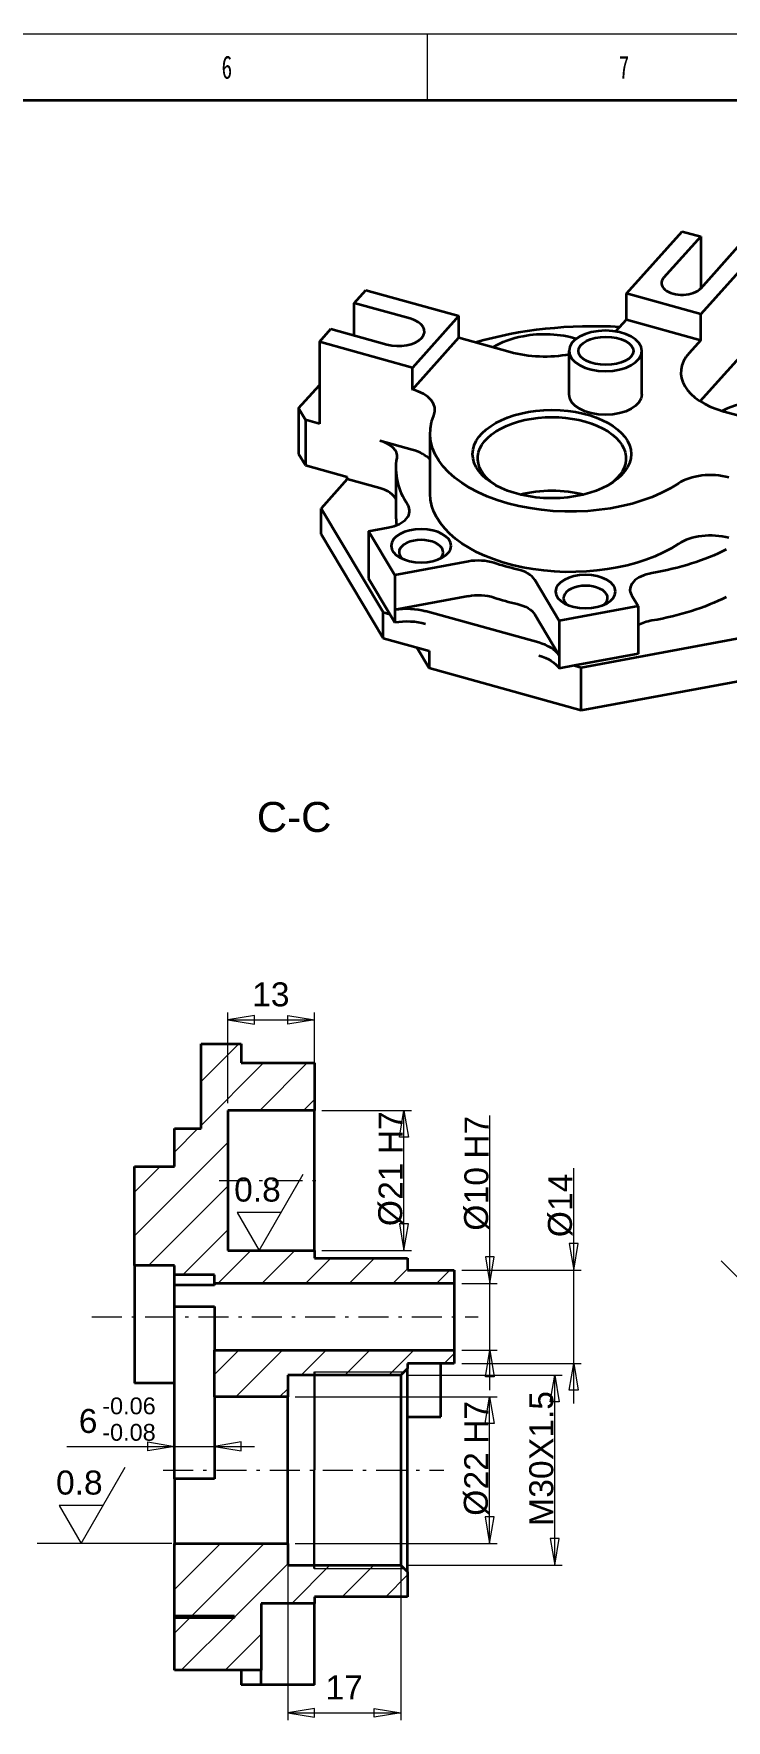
# Model space of a CAD drawing. Header units: millimetres. Extents: x 813 to 1409, y -199 to 222.
# Drawn here: x 1111.9 to 1215.8, y -30.8 to 222.2 of the extents above; entities that cross this region are included whole.
import ezdxf

# ---------------------------------------------------------------- set-up
doc = ezdxf.new("R2010")
doc.units = ezdxf.units.MM
doc.linetypes.add('CENTER', pattern=[8, 4.5, -1.5, 0.5, -1.5])
doc.linetypes.add('SOLID', pattern=[0])
doc.layers.add('EB0', color=7, linetype='Continuous', lineweight=35)
doc.styles.add('Arial', font='ARIAL.TTF', dxfattribs={"height": 0.2})
doc.styles.add('UserTxtStyle2', font='SimSun.ttf', dxfattribs={"width": 0.667})

msp = doc.modelspace()

# ---------------------------------------------------------------- linework, layer by layer
at = {"linetype": 'SOLID', "lineweight": 35}
for p, q in [((1200.84, 183.25, 5.84), (1209.21, 192.57, -8.07)), ((1209.21, 192.57, -8.07), (1212, 191.8, -6.91)), ((1212, 191.8, -6.91), (1206.42, 185.58, 2.36)), ((1212, 191.8, -6.91), (1212, 184.02, -12.12)), ((1212, 184.02, 4.68), (1217.58, 190.24, -4.59)), ((1220.37, 189.46, -3.43), (1212, 180.14, 10.47)), ((1160.02, 181.82, 6.56), (1161.77, 183.76, 3.66)), ((1161.77, 183.76, 3.66), (1175.72, 179.88, 9.46)), ((1212, 180.14, 10.47), (1200.84, 183.25, 5.84)), ((1200.84, 179.36, 3.23), (1200.84, 183.25, 5.84)), ((1160.02, 176.96, 3.3), (1160.02, 181.82, 6.56)), ((1168.4, 179.49, 10.04), (1160.02, 181.82, 6.56)), ((1175.72, 179.88, 9.46), (1168.74, 172.1, 21.05)), ((1175.72, 176.64, 7.29), (1175.72, 179.88, 9.46)), ((1212, 176.25, 7.87), (1212, 180.14, 10.47)), ((1154.79, 175.99, 15.25), (1156.53, 177.93, 12.36)), ((1156.53, 177.93, 12.36), (1164.91, 175.6, 15.83)), ((1199.26, 177.6, 5.85), (1200.84, 179.36, 3.23)), ((1200.84, 179.36, 3.23), (1212, 176.25, 7.87)), ((1168.74, 172.1, 21.05), (1154.79, 175.99, 15.25)), ((1154.79, 175.99, 15.25), (1154.79, 163.68, 7)), ((1168.74, 168.87, 18.87), (1175.72, 176.64, 7.29)), ((1175.72, 176.64, 7.29), (1183.39, 174.5, 10.47)), ((1212, 176.25, 7.87), (1210.25, 174.31, 10.76)), ((1211.92, 167.1, 1.91), (1220.09, 176.19, -11.65)), ((1168.74, 168.87, 18.87), (1168.74, 172.1, 21.05)), ((1151.65, 166.02, 3.52), (1154.79, 169.51, -1.69)), ((1168.69, 168.88, 18.85), (1168.74, 168.87, 18.87)), ((1152.7, 164.27, 6.13), (1151.65, 166.02, 3.52)), ((1151.65, 166.02, 3.52), (1151.65, 159.21, -1.04)), ((1215.49, 165.56, 23.8), (1220.84, 164.07, 26.02)), ((1152.7, 164.27, 6.13), (1152.7, 157.47, 1.56)), ((1154.79, 163.68, 7), (1152.7, 164.27, 6.13)), ((1171.4, 153.19, 22.64), (1171.4, 162.26, 28.72)), ((1168.69, 159.81, 12.77), (1163.87, 161.16, 10.77)), ((1151.65, 159.21, -1.04), (1152.7, 157.47, 1.56)), ((1152.7, 157.47, 1.56), (1158.98, 155.72, 4.17)), ((1166.31, 149.95, 12.07), (1166.31, 157.08, 16.85)), ((1158.98, 155.39, 3.95), (1155.04, 151, 10.5)), ((1158.98, 155.39, 3.95), (1158.98, 155.72, 4.17)), ((1163.87, 154.03, 5.99), (1158.98, 155.39, 3.95)), ((1155.04, 147.12, 7.89), (1155.04, 151, 10.5)), ((1155.04, 151, 10.5), (1164.35, 135.43, 33.71)), ((1155.04, 147.12, 7.89), (1164.35, 131.55, 31.1)), ((1162.16, 147.6, 30.98), (1165.13, 148.15, 30.16)), ((1166.11, 141, 40.81), (1162.16, 147.6, 30.98)), ((1162.16, 147.6, 30.98), (1162.16, 140.47, 26.2)), ((1177.14, 143.05, 37.76), (1166.11, 141, 40.81)), ((1165.34, 135.16, 34.12), (1162.16, 140.47, 26.2)), ((1166.11, 141, 40.81), (1166.11, 135.82, 37.34)), ((1190.77, 134.13, 51.05), (1187.1, 140.28, 41.89)), ((1166.11, 135.82, 37.34), (1177.14, 137.87, 34.28)), ((1201.62, 137.98, 45.31), (1202.61, 136.33, 47.78)), ((1164.35, 135.43, 33.71), (1165.34, 135.16, 34.12)), ((1164.35, 131.55, 31.1), (1164.35, 135.43, 33.71)), ((1166.11, 133.87, 36.03), (1165.34, 135.16, 34.12)), ((1166.11, 135.82, 37.34), (1166.11, 133.87, 36.03)), ((1187.69, 130.88, 44.7), (1170.72, 135.6, 37.66)), ((1187.1, 135.09, 38.42), (1190.77, 128.95, 47.58)), ((1202.61, 136.33, 47.78), (1190.77, 134.13, 51.05)), ((1190.77, 134.13, 51.05), (1190.77, 128.95, 47.58)), ((1202.61, 136.33, 47.78), (1202.61, 129.2, 43)), ((1194.07, 127.16, 46.04), (1222.01, 132.35, 38.31)), ((1164.35, 131.55, 31.1), (1171.26, 129.62, 33.97)), ((1171.26, 127.03, 32.23), (1169.4, 130.14, 27.59)), ((1171.26, 129.62, 33.97), (1171.26, 127.03, 32.23)), ((1202.61, 129.2, 43), (1193.08, 127.43, 45.63)), ((1194.07, 120.68, 41.7), (1171.26, 127.03, 32.23)), ((1190.77, 128.95, 47.58), (1190.77, 127, 46.27)), ((1193.08, 127.43, 45.63), (1190.77, 127, 46.27)), ((1193.08, 127.43, 45.63), (1194.07, 127.16, 46.04)), ((1194.07, 120.68, 41.7), (1194.07, 127.16, 46.04)), ((1222.01, 125.87, 33.96), (1194.07, 120.68, 41.7)), ((1137.03, 57.96, 6.61), (1137.03, 70.68, 6.61)), ((1137.03, 70.68, 6.61), (1143.03, 70.68, 6.61)), ((1143.03, 70.68, 6.61), (1143.03, 67.81, 6.61)), ((1143.03, 67.81, 6.61), (1154.03, 67.81, 6.61)), ((1154.03, 67.81, 6.61), (1154.03, 60.68, 6.61)), ((1141.03, 60.68, 6.61), (1141.03, 39.68, 6.61)), ((1154.03, 60.68, 6.61), (1141.03, 60.68, 6.61)), ((1133.03, 57.96, 6.61), (1137.03, 57.96, 6.61)), ((1133.03, 52.3, 6.61), (1133.03, 57.96, 6.61)), ((1127.03, 52.3, 6.61), (1133.03, 52.3, 6.61)), ((1127.03, 38.53, 6.61), (1127.03, 52.3, 6.61)), ((1127.03, 37.45, 29.94), (1127.03, 38.53, 29.94)), ((1141.03, 39.68, 6.61), (1154.03, 39.68, 6.61)), ((1154.03, 39.68, 6.61), (1154.03, 38.53, 6.61)), ((1154.03, 38.53, 29.94), (1168.03, 38.53, 29.94)), ((1168.03, 38.53, 29.94), (1168.03, 36.72, 29.94)), ((1127.03, 37.45, 29.94), (1127.03, 19.77, 12.26)), ((1133.03, 37.45, 29.94), (1127.03, 37.45, 29.94)), ((1133.03, 36.04, 29.94), (1133.03, 37.45, 29.94)), ((1133.03, 34.47, 28.38), (1133.03, 36.04, 29.94)), ((1139.03, 36.04, 29.94), (1133.03, 36.04, 29.94)), ((1139.03, 34.72, 29.94), (1139.03, 36.04, 29.94)), ((1168.03, 36.72, 29.94), (1175.03, 36.72, 29.94)), ((1175.03, 36.72, 29.94), (1175.03, 34.72, 29.94)), ((1139.03, 34.47, 28.38), (1133.03, 34.47, 28.38)), ((1175.03, 34.72, 29.94), (1139.03, 34.72, 29.94)), ((1133.03, 19.07, 12.97), (1133.03, 31.29, 25.19)), ((1133.03, 31.29, 25.19), (1139.03, 31.29, 25.19)), ((1139.03, 24.72, 29.94), (1175.03, 24.72, 29.94)), ((1139.03, 17.72, 29.94), (1139.03, 24.72, 29.94)), ((1175.03, 24.72, 29.94), (1175.03, 22.72, 29.94)), ((1150.03, 20.97, 29.94), (1150.03, 17.72, 29.94)), ((1167.03, 20.97, 29.94), (1150.03, 20.97, 29.94)), ((1168.03, 21.97, 29.94), (1167.03, 20.97, 29.94)), ((1175.03, 22.72, 29.94), (1168.03, 22.72, 29.94)), ((1168.03, 22.72, 29.94), (1168.03, 21.97, 29.94)), ((1173.03, 14.72, -4.06), (1173.03, 22.72, -4.06)), ((1133.03, 19.77, 12.26), (1127.03, 19.77, 12.26)), ((1150.03, 17.72, 29.94), (1139.03, 17.72, 29.94)), ((1168.03, 14.72, -4.06), (1173.03, 14.72, -4.06)), ((1139.03, 5.42, 19.02), (1133.03, 5.42, 19.02)), ((1133.03, -4.28, 29.94), (1150.03, -4.28, 29.94)), ((1133.03, -15.2, 29.94), (1133.03, -4.28, 29.94)), ((1150.03, -4.28, 29.94), (1150.03, -7.53, 29.94)), ((1150.03, -7.53, 29.94), (1167.03, -7.53, 29.94)), ((1167.03, -7.53, 29.94), (1168.03, -8.53, 29.94)), ((1168.03, -8.53, 29.94), (1168.03, -12.28, 29.94)), ((1168.03, -12.28, 29.94), (1154.03, -12.28, 29.94)), ((1154.03, -12.28, 29.94), (1154.03, -13.28, 29.94)), ((1146.03, -13.28, 29.94), (1146.03, -23.28, 29.94)), ((1154.03, -13.28, 29.94), (1146.03, -13.28, 29.94)), ((1154.03, -25.48, 12.26), (1154.03, -14.94, 22.81)), ((1133.03, -15.36, 3.55), (1133.03, -15.2, 3.4)), ((1142.03, -15.2, 29.94), (1133.03, -15.2, 29.94)), ((1133.03, -15.36, 29.94), (1142.03, -15.36, 29.94)), ((1133.03, -23.28, 29.94), (1133.03, -15.36, 29.94)), ((1142.03, -15.36, 29.94), (1142.03, -15.2, 29.94)), ((1146.03, -23.28, 29.94), (1133.03, -23.28, 29.94)), ((1146.03, -25.48, 12.26), (1143.03, -25.48, 12.26)), ((1154.03, -25.48, 12.26), (1146.03, -25.48, 12.26))]:
    msp.add_line(p, q, dxfattribs=at)
at = {"lineweight": 35}
for p, q in [((1192.24, 168.09, 20.03), (1192.24, 174.64, 20.03)), ((1203.16, 168.09, 20.03), (1203.16, 174.64, 20.03))]:
    msp.add_line(p, q, dxfattribs=at)
at = {"linetype": 'CENTER', "lineweight": 9}
for p, q in [((1139.73, 50.18), (1155.33, 50.18)), ((1120.66, 29.72), (1178.63, 29.72)), ((1131.33, 6.72), (1173.48, 6.72))]:
    msp.add_line(p, q, dxfattribs=at)
at = {"linetype": 'SOLID', "lineweight": 9}
for points in [[(1141.03, 61.8), (1141.03, 75.4)], [(1145.03, 74.95), (1141.03, 74.28)], [(1141.03, 74.28), (1154.03, 74.28)], [(1141.03, 74.28), (1145.03, 73.62)], [(1145.03, 73.62), (1145.03, 74.95)], [(1150.03, 74.95), (1154.03, 74.28)], [(1150.03, 73.62), (1150.03, 74.95)], [(1154.03, 74.28), (1150.03, 73.62)], [(1154.03, 61.8), (1154.03, 75.4)], [(1137.03, 65.01), (1142.71, 70.68)], [(1146.4, 67.81), (1137.03, 58.44)], [(1145.83, 60.68), (1152.96, 67.81)], [(1154.03, 62.32), (1152.39, 60.68)], [(1155.15, 60.68), (1168.6, 60.68)], [(1166.81, 56.68), (1167.48, 60.68)], [(1167.48, 39.68), (1167.48, 60.68)], [(1167.48, 60.68), (1168.14, 56.68)], [(1180.36, 18.72), (1180.36, 59.91)], [(1127.03, 41.88), (1141.03, 55.88)], [(1136.55, 57.96), (1133.03, 54.44)], [(1168.14, 56.68), (1166.81, 56.68)], [(1130.89, 52.3), (1127.03, 48.44)], [(1145.77, 39.68), (1152.37, 51.11)], [(1192.94, 16.72), (1192.94, 52.05)], [(1141.03, 49.32), (1129.17, 37.45)], [(1149.07, 45.39), (1142.47, 45.39)], [(1142.47, 45.39), (1145.77, 39.68)], [(1166.81, 43.68), (1167.48, 39.68)], [(1168.14, 43.68), (1166.81, 43.68)], [(1167.48, 39.68), (1168.14, 43.68)], [(1134.31, 36.04), (1141.03, 42.76)], [(1192.27, 40.72), (1192.94, 36.72)], [(1193.61, 40.72), (1192.27, 40.72)], [(1192.94, 36.72), (1193.61, 40.72)], [(1144.52, 39.68), (1139.56, 34.72)], [(1146.13, 34.72), (1151.08, 39.68)], [(1156.49, 38.53), (1152.69, 34.72)], [(1155.15, 39.68), (1168.6, 39.68)], [(1159.25, 34.72), (1163.05, 38.53)], [(1179.7, 38.72), (1180.36, 34.72)], [(1181.03, 38.72), (1179.7, 38.72)], [(1180.36, 34.72), (1181.03, 38.72)], [(1248.98, 4.22), (1215.06, 38.14)], [(1168.03, 36.94), (1165.81, 34.72)], [(1172.38, 34.72), (1174.38, 36.72)], [(1176.15, 36.72), (1194.06, 36.72)], [(1176.15, 34.72), (1181.48, 34.72)], [(1142.69, 24.72), (1139.03, 21.07)], [(1142.25, 17.72), (1149.25, 24.72)], [(1155.81, 24.72), (1152.06, 20.97)], [(1158.63, 20.97), (1162.38, 24.72)], [(1168.94, 24.72), (1165.19, 20.97)], [(1173.5, 22.72), (1175.03, 24.25)], [(1176.15, 24.72), (1181.48, 24.72)], [(1179.7, 20.72), (1180.36, 24.72)], [(1180.36, 24.72), (1181.03, 20.72)], [(1168.15, 20.97), (1191.22, 20.97)], [(1176.15, 22.72), (1194.06, 22.72)], [(1181.03, 20.72), (1179.7, 20.72)], [(1189.43, 16.97), (1190.1, 20.97)], [(1190.1, -7.53), (1190.1, 20.97)], [(1190.1, 20.97), (1190.76, 16.97)], [(1192.27, 18.72), (1192.94, 22.72)], [(1192.94, 22.72), (1193.61, 18.72)], [(1150.03, 18.94), (1148.81, 17.72)], [(1150.03, 19.85), (1150.03, -30.8)], [(1151.15, 17.72), (1181.44, 17.72)], [(1167.03, 19.85), (1167.03, -30.8)], [(1179.65, 13.72), (1180.32, 17.72)], [(1180.32, -4.28), (1180.32, 17.72)], [(1180.32, 17.72), (1180.99, 13.72)], [(1193.61, 18.72), (1192.27, 18.72)], [(1139.03, 16.6), (1139.03, 9.16)], [(1190.76, 16.97), (1189.43, 16.97)], [(1180.99, 13.72), (1179.65, 13.72)], [(1116.92, 10.28), (1145.03, 10.28)], [(1129.03, 10.95), (1133.03, 10.28)], [(1129.03, 9.62), (1129.03, 10.95)], [(1133.03, 10.28), (1129.03, 9.62)], [(1133.03, 6.54), (1133.03, 11.4)], [(1143.03, 10.95), (1139.03, 10.28)], [(1139.03, 10.28), (1143.03, 9.62)], [(1143.03, 9.62), (1143.03, 10.95)], [(1119.05, -4.28), (1125.65, 7.15)], [(1122.35, 1.44), (1115.75, 1.44)], [(1115.75, 1.44), (1119.05, -4.28)], [(1179.65, -0.28), (1180.32, -4.28)], [(1180.99, -0.28), (1179.65, -0.28)], [(1180.32, -4.28), (1180.99, -0.28)], [(1132.63, -4.28), (1112.45, -4.28)], [(1139.94, -4.28), (1133.03, -11.18)], [(1133.03, -4.62), (1133.38, -4.28)], [(1135.58, -15.2), (1146.5, -4.28)], [(1151.15, -4.28), (1181.44, -4.28)], [(1189.43, -3.53), (1190.1, -7.53)], [(1190.76, -3.53), (1189.43, -3.53)], [(1190.1, -7.53), (1190.76, -3.53)], [(1150.03, -7.31), (1142.03, -15.31)], [(1150.63, -13.28), (1156.38, -7.53)], [(1162.94, -7.53), (1158.19, -12.28)], [(1168.15, -7.53), (1191.22, -7.53)], [(1164.75, -12.28), (1168.03, -9)], [(1133.03, -17.75), (1135.42, -15.36)], [(1141.99, -15.36), (1134.06, -23.28)], [(1140.63, -23.28), (1146.03, -17.87)], [(1154.03, -29.01), (1150.03, -29.68)], [(1150.03, -29.68), (1167.03, -29.68)], [(1150.03, -29.68), (1154.03, -30.34)], [(1154.03, -30.34), (1154.03, -29.01)], [(1163.03, -29.01), (1167.03, -29.68)], [(1163.03, -30.34), (1163.03, -29.01)], [(1167.03, -29.68), (1163.03, -30.34)]]:
    msp.add_lwpolyline(points, dxfattribs=at)
at = {"linetype": 'SOLID', "lineweight": 30}
msp.add_lwpolyline([(1154.03, 21.47), (1154.02, -8.03)], dxfattribs=at)
at = {"linetype": 'SOLID', "lineweight": 9, "elevation": 29.94}
for points in [[(1154.03, 21.47), (1167.53, 21.47)], [(1154.02, -8.03), (1167.53, -8.03)]]:
    msp.add_lwpolyline(points, dxfattribs=at)
at = {"linetype": 'SOLID', "lineweight": 35, "extrusion": (0, -0.830455, -0.557086)}
for centre, radius in [((1197.7, -80.65, -156.19), 5.46), ((1170.05, -52.55, -139.83), 4.49), ((1194.72, -40.22, -139.83), 4.49)]:
    msp.add_circle(centre, radius, dxfattribs=at)
at = {"linetype": 'SOLID', "lineweight": 35, "extrusion": (0, 0.830455, 0.557086)}
msp.add_circle((-1189.67, -60.96, 150.75), 11.89, dxfattribs=at)
for centre, radius, start, end in [((-1209.21, -100.03, 155.43), 3.12, 333.4349, 153.435), ((-1166.65, -88.17, 154.65), 3.9, 63.4349, 243.4349), ((-1188.63, -98.98, 150.75), 11.7, 63.4349, 108.4349), ((-1220.72, -82.93, 150.75), 11.7, 333.4349, 63.4349), ((-1165.9, -72.84, 150.75), 6.24, 166.6479, 243.4349), ((-1221.11, -83.14, 139.83), 8.19, 223.6066, 315.6085), ((-1161.78, -76.65, 139.83), 4.68, 174.7586, 243.4349), ((-1165.9, -72.84, 139.83), 6.24, 208.1469, 243.4349), ((-1213.44, -49.07, 150.75), 6.24, 243.4349, 320.222), ((-1161.78, -76.65, 131.25), 4.68, 194.2252, 243.4349), ((-1163.65, -61.93, 139.83), 4.68, 108.435, 199.7372), ((-1213.44, -49.07, 139.83), 6.24, 243.435, 320.222), ((-1170.05, -52.55, 138.66), 3.31, 148.2554, 31.7446), ((-1178.62, -43.89, 139.83), 4.68, 239.6656, 288.4349), ((-1182.66, -41.88, 139.83), 4.68, 198.435, 247.2044), ((-1194.72, -40.22, 138.66), 3.31, 148.2554, 31.7446), ((-1206.06, -40.72, 139.83), 4.68, 287.1326, 18.435), ((-1195.95, -73.52, 133.59), 29.64, 59.6655, 67.2044), ((-1167.93, -38.69, 131.25), 6.24, 243.4349, 287.0137), ((-1206.06, -40.72, 131.25), 4.68, 287.1326, 317.499), ((-1184.9, -30.2, 133.59), 6.24, 199.8562, 243.4349)]:
    msp.add_arc(centre, radius, start, end, dxfattribs=at)
at = {"linetype": 'SOLID', "lineweight": 35, "extrusion": (0, -0.830455, -0.557086)}
for centre, radius, start, end in [((1195.95, -73.52, -139.83), 38.22, 242.3704, 275.8487), ((1188.57, -99.47, -139.83), 10.1, 251.3562, 298.3643), ((1188.55, -99.42, -139.83), 10.14, 220.8643, 251.5651), ((1197.7, -77, -150.75), 5.46, 360, 180), ((1192.46, -66.54, -150.75), 21.06, 39.778, 193.3521), ((1189.67, -60.96, -149.97), 11.12, 140.055, 39.945), ((1195.95, -73.52, -139.83), 29.64, 160.2628, 185.2414), ((1192.46, -66.54, -139.83), 21.06, 39.778, 180), ((1189.67, -60.96, -136.71), 11.12, 244.5455, 295.4545), ((1195.95, -73.52, -131.25), 29.64, 175.0294, 180), ((1195.95, -73.52, -139.83), 29.64, 47.8887, 72.8673), ((1195.95, -73.52, -139.83), 29.64, 112.7956, 120.3345), ((1178.62, -43.89, -133.59), 4.68, 251.5651, 300.3344), ((1182.66, -41.88, -133.59), 4.68, 292.7956, 341.565), ((1195.95, -73.52, -131.25), 29.64, 47.8887, 72.8673), ((1167.93, -38.69, -133.59), 6.24, 252.9863, 296.5651), ((1184.9, -30.2, -131.25), 6.24, 296.5651, 340.1438)]:
    msp.add_arc(centre, radius, start, end, dxfattribs=at)
at = {"linetype": 'SOLID', "lineweight": 35, "extrusion": (1, 0, 0)}
for centre, radius, start, end in [((50.18, 6.61, 1154.03), 10.5, 180.0028, 359.9972), ((29.72, 29.94, 1133.03), 5, 288.2391, 341.7609), ((6.72, 29.94, 1168.03), 15.25, 180.0019, 359.9981), ((13.41, 18.63, 1133.03), 8, 182.8035, 315), ((6.72, 29.94, 1150.03), 11, 180.0027, 359.9973), ((-19.18, 27.05, 1154.03), 6, 315, 349.7807), ((-31.28, 17.78, 1146.03), 8, 316.4212, 0)]:
    msp.add_arc(centre, radius, start, end, dxfattribs=at)
at = {"linetype": 'SOLID', "lineweight": 35, "extrusion": (-1, 0, 0)}
for centre, radius, start, end in [((-29.72, 29.94, -1139.03), 5, 180.0059, 198.2391), ((-29.72, 29.94, -1175.03), 5, 180.0059, 359.9941), ((-29.72, 29.94, -1139.03), 5, 251.7609, 359.9941), ((-6.72, 29.94, -1167.03), 14.25, 180.0021, 359.9979), ((-6.72, 29.94, -1139.03), 11, 180.0027, 276.8089), ((-6.72, 29.94, -1133.03), 11, 276.8089, 359.9973), ((31.28, 17.78, -1143.03), 8, 180, 223.5788)]:
    msp.add_arc(centre, radius, start, end, dxfattribs=at)
at = {"lineweight": 35}
msp.add_ellipse((1197.77, 174.64, 20.03), major_axis=(-4.12, 0), ratio=0.511459, dxfattribs=at)
at = {"linetype": 'SOLID', "lineweight": 9}
for points in [[(1145.03, 74.95), (1141.03, 74.28), (1145.03, 73.62), (1145.03, 74.95)], [(1150.03, 74.95), (1154.03, 74.28), (1150.03, 73.62), (1150.03, 74.95)], [(1166.81, 56.68), (1167.48, 60.68), (1168.14, 56.68), (1166.81, 56.68)], [(1166.81, 43.68), (1167.48, 39.68), (1168.14, 43.68), (1166.81, 43.68)], [(1192.27, 40.72), (1192.94, 36.72), (1193.61, 40.72), (1192.27, 40.72)], [(1179.7, 38.72), (1180.36, 34.72), (1181.03, 38.72), (1179.7, 38.72)], [(1179.7, 20.72), (1180.36, 24.72), (1181.03, 20.72), (1179.7, 20.72)], [(1189.43, 16.97), (1190.1, 20.97), (1190.76, 16.97), (1189.43, 16.97)], [(1192.27, 18.72), (1192.94, 22.72), (1193.61, 18.72), (1192.27, 18.72)], [(1179.65, 13.72), (1180.32, 17.72), (1180.99, 13.72), (1179.65, 13.72)], [(1129.03, 10.95), (1133.03, 10.28), (1129.03, 9.62), (1129.03, 10.95)], [(1143.03, 10.95), (1139.03, 10.28), (1143.03, 9.62), (1143.03, 10.95)], [(1179.65, -0.28), (1180.32, -4.28), (1180.99, -0.28), (1179.65, -0.28)], [(1189.43, -3.53), (1190.1, -7.53), (1190.76, -3.53), (1189.43, -3.53)], [(1154.03, -29.01), (1150.03, -29.68), (1154.03, -30.34), (1154.03, -29.01)], [(1163.03, -29.01), (1167.03, -29.68), (1163.03, -30.34), (1163.03, -29.01)]]:
    msp.add_solid(points, dxfattribs=at)
at = {"layer": 'EB0', "color": 0, "linetype": 'Continuous', "lineweight": 18}
for p, q in [((813.47, 222.22), (1409.37, 222.22)), ((1171.01, 212.19), (1171.01, 222.22))]:
    msp.add_line(p, q, dxfattribs=at)
at = {"layer": 'EB0', "color": 0, "linetype": 'Continuous', "lineweight": 35}
msp.add_line((1399.34, 212.19), (838.55, 212.19), dxfattribs=at)

# ---------------------------------------------------------------- texts
at = {"color": 0, "style": 'UserTxtStyle2', "width": 0.667}
for s, p in [('6', (1140.12, 215.46)), ('7', (1199.69, 215.46))]:
    msp.add_text(s, height=3.48, dxfattribs=at).set_placement(p)
at = {"style": 'Arial'}
msp.add_text('C-C', height=4.5, dxfattribs=at).set_placement((1145.41, 102.47))
at = {"linetype": 'SOLID', "lineweight": 9, "attachment_point": 4, "style": 'Arial'}
for s, insert, char_height in [('13', (1144.71, 78.08), 3.6), ('0.8', (1142, 48.79), 3.6), ('6', (1118.69, 14.08), 3.6), ('-0.06', (1122.21, 16.35), 2.52), ('-0.08', (1122.21, 12.38), 2.52), ('0.8', (1115.28, 4.84), 3.6), ('17', (1155.71, -25.88), 3.6)]:
    msp.add_mtext(s, dxfattribs=dict(at, insert=insert, char_height=char_height))
at = {"linetype": 'SOLID', "lineweight": 9, "char_height": 3.6, "attachment_point": 4, "rotation": 90, "style": 'Arial'}
for s, insert in [('H7', (1165.48, 54.13)), ('H7', (1178.36, 53.45)), ('21', (1165.48, 47.28)), ('10', (1178.36, 46.6)), ('14', (1190.94, 45.62)), ('Ø', (1165.48, 43.33)), ('Ø', (1178.36, 42.65)), ('Ø', (1190.94, 41.67)), ('X1.5', (1188.1, 8.24)), ('H7', (1178.32, 10.68)), ('22', (1178.32, 3.83)), ('30', (1188.1, 2.59)), ('Ø', (1178.32, -0.12)), ('M', (1188.1, -1.65))]:
    msp.add_mtext(s, dxfattribs=dict(at, insert=insert))

doc.saveas('drawing.dxf')
